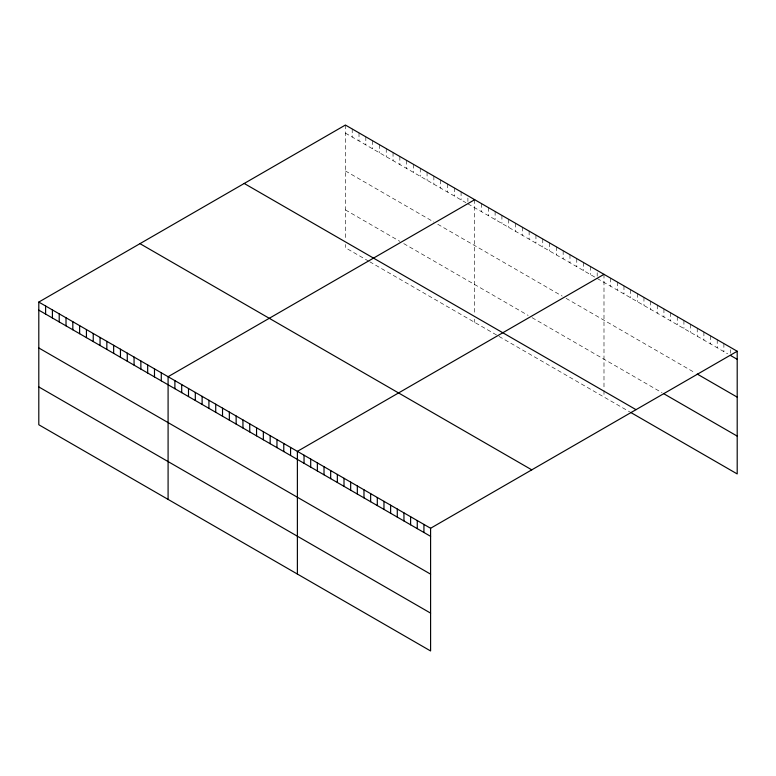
<?xml version="1.0" encoding="UTF-8"?>
<svg xmlns="http://www.w3.org/2000/svg" width="776" height="776" viewBox="0 0 776 776"><rect width="100%" height="100%" fill="white"/><g stroke="black" fill="none" stroke-linecap="round" stroke-linejoin="round"><path stroke-width="0.58" stroke-dasharray="3.88 2.91" d="M345.407 125.043L345.407 240.172M345.407 133.113L465.949 202.711M467.899 203.826L595.24 277.352M597.19 278.477L727.684 353.817M345.407 170.943L433.871 222.014M437.761 224.254L562.193 296.092M566.082 298.343L695.335 372.965M345.407 209.908L399.853 241.336M403.733 243.586L528.165 315.425M532.055 317.665L662.035 392.714M368.745 261.202L345.407 247.738L345.407 244.489M369.715 261.764L498.037 335.853M499.007 336.415L629.685 411.862M730.536 349.704L730.536 353.158M723.882 343.555L723.882 351.625M717.218 339.704L717.218 347.774M710.554 335.863L710.554 343.933M703.9 332.021L703.9 340.082M697.236 328.17L697.236 336.241M690.582 324.329L690.582 332.39M683.918 320.478L683.918 328.549M677.254 316.637L677.254 324.707M670.6 312.786L670.6 320.857M663.936 308.945L663.936 317.015M657.272 305.104L657.272 313.165M650.618 301.253L650.618 309.323M643.954 297.412L643.954 305.472M637.29 293.561L637.29 301.631M630.636 289.72L630.636 297.79M623.972 285.869L623.972 293.939M617.308 282.027L617.308 290.098M610.654 278.186L610.654 286.247M603.99 274.335L603.99 389.465M603.99 390.541L603.99 397.021M597.19 272.715L597.19 276.169M590.381 266.478L590.381 274.549M583.581 262.55L583.581 270.62M576.772 258.621L576.772 266.692M569.972 254.693L569.972 262.763M563.163 250.764L563.163 258.835M556.363 246.836L556.363 254.906M549.553 242.907L549.553 250.978M542.754 238.979L542.754 247.049M535.944 235.05L535.944 243.121M529.135 231.122L529.135 239.192M522.335 227.193L522.335 235.264M515.526 223.265L515.526 231.335M508.726 219.336L508.726 227.407M501.917 215.408L501.917 223.478M495.117 211.479L495.117 219.55M488.308 207.551L488.308 215.621M481.508 203.622L481.508 211.693M474.699 199.694L474.699 314.813M474.699 319.14L474.699 322.38M467.899 198.064L467.899 201.527M461.089 191.837L461.089 199.898M454.29 187.908L454.29 195.969M447.48 183.98L447.48 192.041M440.681 180.051L440.681 188.112M433.871 176.123L433.871 184.184M427.072 172.194L427.072 180.255M420.262 168.266L420.262 176.327M413.462 164.337L413.462 172.398M406.653 160.409L406.653 168.47M399.853 156.48L399.853 164.541M393.044 152.552L393.044 160.613M386.244 148.623L386.244 156.684M379.435 144.695L379.435 152.756M372.625 140.766L372.625 148.827M365.826 136.838L365.826 144.899M359.016 132.909L359.016 140.97M352.217 128.971L352.217 137.042"/><path stroke-width="1.16" d="M38.8 302.068L430.593 528.262L430.593 650.957L38.8 424.753L38.8 302.068L345.407 125.043L737.2 351.247L737.2 473.932L630.636 412.405M474.699 199.694L168.091 376.709L168.091 499.404M603.99 274.335L297.383 451.36L297.383 574.046M430.593 528.262L737.2 351.247M730.536 355.466L737.2 359.307M697.236 374.061L737.2 397.137M663.936 393.81L737.2 436.112M244.227 183.466L636.019 409.66M139.981 243.654L531.773 469.849M38.8 310.138L430.593 536.332M38.8 347.958L430.593 574.153M38.8 386.933L430.593 613.127M423.929 524.421L423.929 532.491M417.265 520.57L417.265 528.64M410.611 516.729L410.611 524.799M403.947 512.887L403.947 520.948M397.283 509.037L397.283 517.107M390.629 505.195L390.629 513.256M383.965 501.344L383.965 509.415M377.301 497.503L377.301 505.574M370.647 493.652L370.647 501.723M363.983 489.811L363.983 497.882M357.329 485.97L357.329 494.031M350.665 482.119L350.665 490.19M344.001 478.278L344.001 486.339M337.347 474.427L337.347 482.497M330.683 470.586L330.683 478.656M324.019 466.735L324.019 474.805M317.365 462.894L317.365 470.964M310.701 459.053L310.701 467.113M304.037 455.202L304.037 463.272M290.573 447.432L290.573 455.493M283.774 443.503L283.774 451.564M276.964 439.575L276.964 447.636M270.164 435.646L270.164 443.707M263.355 431.718L263.355 439.779M256.555 427.789L256.555 435.85M249.746 423.861L249.746 431.922M242.946 419.932L242.946 427.993M236.137 416.004L236.137 424.065M229.337 412.075L229.337 420.136M222.528 408.147L222.528 416.208M215.728 404.209L215.728 412.279M208.919 400.28L208.919 408.351M202.119 396.352L202.119 404.422M195.309 392.423L195.309 400.494M188.5 388.495L188.5 396.565M181.7 384.566L181.7 392.637M174.891 380.638L174.891 388.708M161.282 372.781L161.282 380.851M154.482 368.852L154.482 376.923M147.673 364.924L147.673 372.994M140.873 360.995L140.873 369.066M134.064 357.067L134.064 365.137M127.264 353.138L127.264 361.209M120.455 349.21L120.455 357.28M113.655 345.281L113.655 353.352M106.846 341.353L106.846 349.423M100.046 337.424L100.046 345.495M93.236 333.496L93.236 341.566M86.437 329.567L86.437 337.638M79.627 325.639L79.627 333.709M72.828 321.71L72.828 329.781M66.018 317.782L66.018 325.852M59.218 313.853L59.218 321.924M52.409 309.925L52.409 317.995M45.609 305.996L45.609 314.067"/></g></svg>
